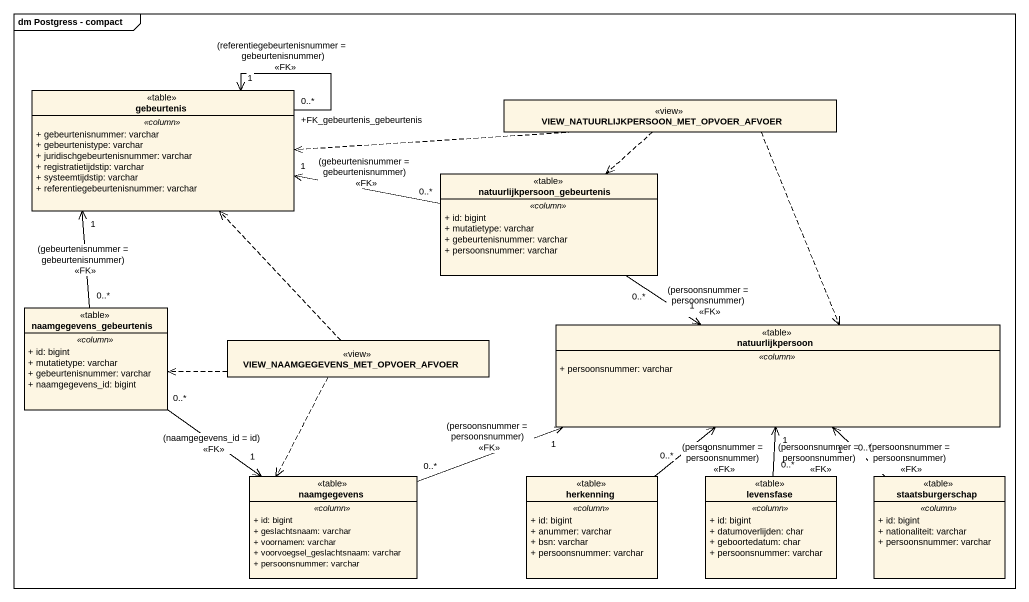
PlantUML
@startuml
mainframe dm Postgress - compact
hide circle
hide empty members
skinparam classAttributeIconSize 0
class gebeurtenis <<table>> {
  .. <<column>> ..
  + gebeurtenisnummer: varchar
  + gebeurtenistype: varchar
  + juridischgebeurtenisnummer: varchar
  + registratietijdstip: varchar
  + systeemtijdstip: varchar
  + referentiegebeurtenisnummer: varchar
}
class "VIEW_NATUURLIJKPERSOON_MET_OPVOER_AFVOER" as VIEW_NATUURLIJKPERSOON_MET <<view>>
class "natuurlijkpersoon_gebeurtenis" as natuurlijkpersoon <<table>> {
  .. <<column>> ..
  + id: bigint
  + mutatietype: varchar
  + gebeurtenisnummer: varchar
  + persoonsnummer: varchar
}
class naamgegevens_gebeurtenis <<table>> {
  .. <<column>> ..
  + id: bigint
  + mutatietype: varchar
  + gebeurtenisnummer: varchar
  + naamgegevens_id: bigint
}
class "VIEW_NAAMGEGEVENS_MET_OPVOER_AFVOER" as VIEW_NAAMGEGEVENS_MET <<view>>
class "natuurlijkpersoon" as natuurlijkpersoon_2 <<table>> {
  .. <<column>> ..
  + persoonsnummer: varchar
}
class naamgegevens <<table>> {
  .. <<column>> ..
  + id: bigint
  + geslachtsnaam: varchar
  + voornamen: varchar
  + voorvoegsel_geslachtsnaam: varchar
  + persoonsnummer: varchar
}
class herkenning <<table>> {
  .. <<column>> ..
  + id: bigint
  + anummer: varchar
  + bsn: varchar
  + persoonsnummer: varchar
}
class levensfase <<table>> {
  .. <<column>> ..
  + id: bigint
  + datumoverlijden: char
  + geboortedatum: char
  + persoonsnummer: varchar
}
class staatsburgerschap <<table>> {
  .. <<column>> ..
  + id: bigint
  + nationaliteit: varchar
  + persoonsnummer: varchar
}
gebeurtenis "+FK_gebeurtenis_gebeurtenis\n0..*" --> "1" gebeurtenis : (referentiegebeurtenisnummer = gebeurtenisnummer)\n<<FK>>
VIEW_NATUURLIJKPERSOON_MET .left.> gebeurtenis
VIEW_NATUURLIJKPERSOON_MET ..> natuurlijkpersoon
VIEW_NATUURLIJKPERSOON_MET ..> natuurlijkpersoon_2
natuurlijkpersoon "0..*" -left-> "1" gebeurtenis : (gebeurtenisnummer = gebeurtenisnummer)\n<<FK>>
natuurlijkpersoon "0..*" --> "1" natuurlijkpersoon_2 : (persoonsnummer = persoonsnummer)\n<<FK>>
naamgegevens_gebeurtenis "0..*" -up-> "1" gebeurtenis : (gebeurtenisnummer = gebeurtenisnummer)\n<<FK>>
naamgegevens_gebeurtenis "0..*" --> "1" naamgegevens : (naamgegevens_id = id)\n<<FK>>
VIEW_NAAMGEGEVENS_MET .up.> gebeurtenis
VIEW_NAAMGEGEVENS_MET .left.> naamgegevens_gebeurtenis
VIEW_NAAMGEGEVENS_MET ..> naamgegevens
naamgegevens "0..*" -right-> "1" natuurlijkpersoon_2 : (persoonsnummer = persoonsnummer)\n<<FK>>
herkenning "0..*" -up-> "1" natuurlijkpersoon_2 : (persoonsnummer = persoonsnummer)\n<<FK>>
levensfase "0..*" -up-> "1" natuurlijkpersoon_2 : (persoonsnummer = persoonsnummer)\n<<FK>>
staatsburgerschap "0..*" -up-> "1" natuurlijkpersoon_2 : (persoonsnummer = persoonsnummer)\n<<FK>>
@enduml
